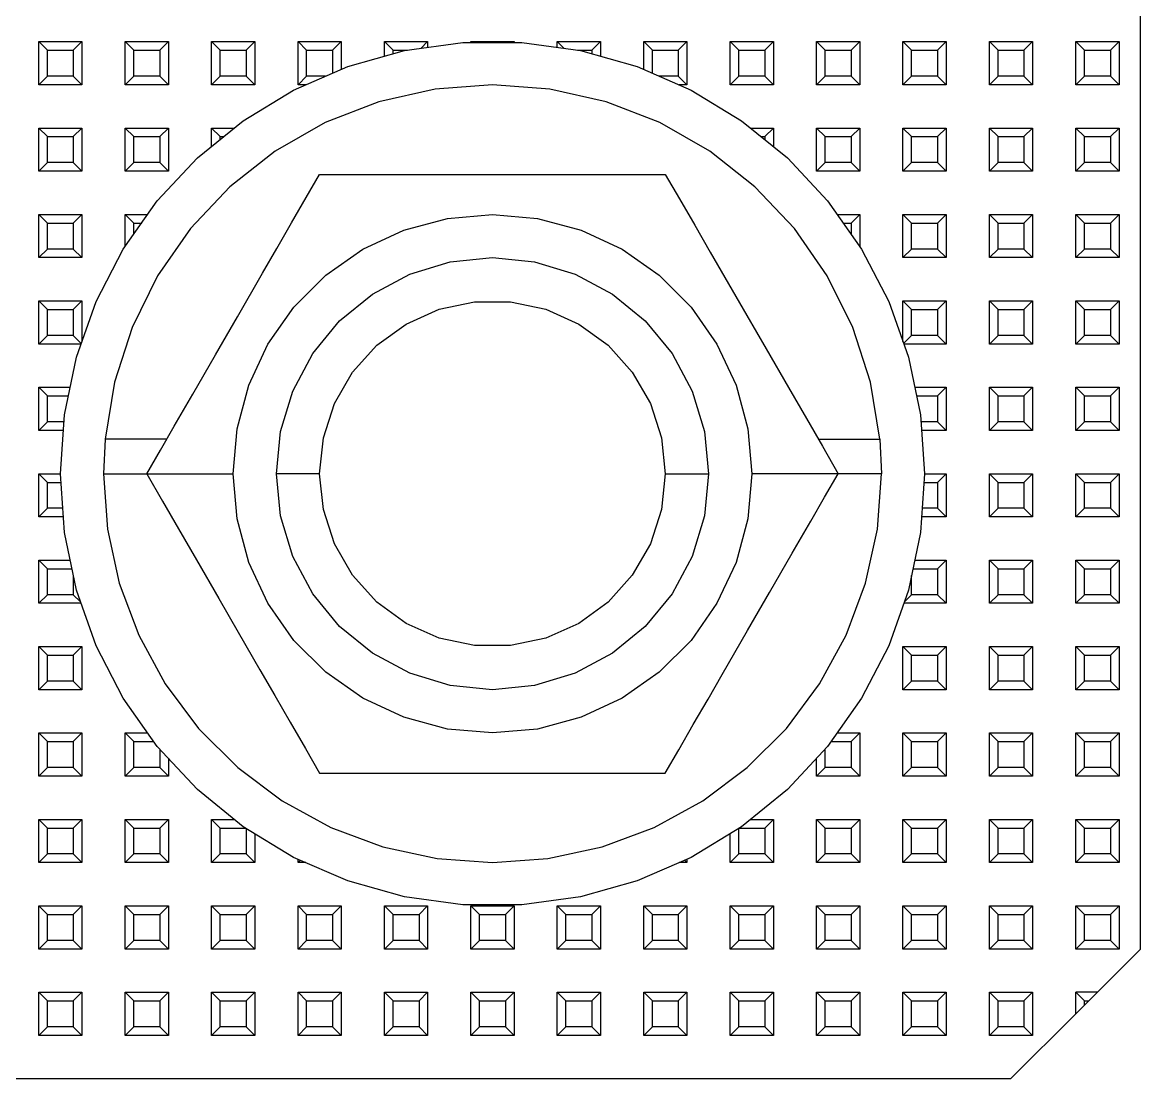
# Model space of a CAD drawing. Header units: millimetres. Extents: x 0 to 156, y 0 to 155.
# Drawn here: x 67.12 to 93, y 0 to 24.45 of the extents above; entities that cross this region are included whole.
import ezdxf

# ---------------------------------------------------------------- set-up
doc = ezdxf.new("R2010")
doc.units = ezdxf.units.MM

# ---------------------------------------------------------------- blocks, each defined once
blk = doc.blocks.new('CHINT_70dbcf6fe7c4519691b3c42ff544d895_FACE_0')
at = {"color": 141, "linetype": 'Continuous', "true_color": 0x40d9ff}
for p, q in [((67.7, 23.8), (67.5, 24)), ((67.5, 23), (67.5, 24)), ((67.5, 24), (68.5, 24)), ((68.3, 23.8), (68.5, 24)), ((68.5, 24), (68.5, 23)), ((69.7, 23.8), (69.5, 24)), ((69.5, 23), (69.5, 24)), ((69.5, 24), (70.5, 24)), ((70.3, 23.8), (70.5, 24)), ((70.5, 24), (70.5, 23)), ((71.7, 23.8), (71.5, 24)), ((71.5, 23), (71.5, 24)), ((71.5, 24), (72.5, 24)), ((72.3, 23.8), (72.5, 24)), ((72.5, 24), (72.5, 23)), ((73.7, 23.8), (73.5, 24)), ((73.5, 23), (73.5, 24)), ((73.5, 24), (74.5, 24)), ((74.3, 23.8), (74.5, 24)), ((74.5, 24), (74.5, 23.357)), ((75.7, 23.8), (75.5, 24)), ((75.5, 23.66), (75.5, 24)), ((75.5, 24), (76.5, 24)), ((76.343, 23.843), (76.5, 24)), ((76.5, 24), (76.5, 23.864)), ((77.523, 23.977), (77.5, 24)), ((77.5, 23.977), (77.5, 24)), ((77.5, 24), (78.5, 24)), ((78.477, 23.977), (78.5, 24)), ((78.5, 24), (78.5, 23.977)), ((79.657, 23.843), (79.5, 24)), ((79.5, 23.864), (79.5, 24)), ((79.5, 24), (80.5, 24)), ((80.3, 23.8), (80.5, 24)), ((80.5, 24), (80.5, 23.66)), ((81.7, 23.8), (81.5, 24)), ((81.5, 23.357), (81.5, 24)), ((81.5, 24), (82.5, 24)), ((82.3, 23.8), (82.5, 24)), ((82.5, 24), (82.5, 23)), ((83.7, 23.8), (83.5, 24)), ((83.5, 23), (83.5, 24)), ((83.5, 24), (84.5, 24)), ((84.3, 23.8), (84.5, 24)), ((84.5, 24), (84.5, 23)), ((85.7, 23.8), (85.5, 24)), ((85.5, 23), (85.5, 24)), ((85.5, 24), (86.5, 24)), ((86.3, 23.8), (86.5, 24)), ((86.5, 24), (86.5, 23)), ((87.7, 23.8), (87.5, 24)), ((87.5, 23), (87.5, 24)), ((87.5, 24), (88.5, 24)), ((88.3, 23.8), (88.5, 24)), ((88.5, 24), (88.5, 23)), ((89.7, 23.8), (89.5, 24)), ((89.5, 23), (89.5, 24)), ((89.5, 24), (90.5, 24)), ((90.3, 23.8), (90.5, 24)), ((90.5, 24), (90.5, 23)), ((91.7, 23.8), (91.5, 24)), ((91.5, 23), (91.5, 24)), ((91.5, 24), (92.5, 24)), ((92.3, 23.8), (92.5, 24)), ((92.5, 24), (92.5, 23)), ((67.7, 23.8), (68.3, 23.8)), ((67.7, 23.2), (67.7, 23.8)), ((68.3, 23.8), (68.3, 23.2)), ((69.7, 23.8), (70.3, 23.8)), ((69.7, 23.2), (69.7, 23.8)), ((70.3, 23.8), (70.3, 23.2)), ((71.7, 23.8), (72.3, 23.8)), ((71.7, 23.2), (71.7, 23.8)), ((72.3, 23.8), (72.3, 23.2)), ((73.7, 23.8), (74.3, 23.8)), ((73.7, 23.2), (73.7, 23.8)), ((74.3, 23.8), (74.3, 23.27)), ((75.7, 23.8), (76.032, 23.8)), ((75.7, 23.716), (75.7, 23.8)), ((79.968, 23.8), (80.3, 23.8)), ((80.3, 23.8), (80.3, 23.716)), ((81.7, 23.8), (82.3, 23.8)), ((81.7, 23.27), (81.7, 23.8)), ((82.3, 23.8), (82.3, 23.2)), ((83.7, 23.8), (84.3, 23.8)), ((83.7, 23.2), (83.7, 23.8)), ((84.3, 23.8), (84.3, 23.2)), ((85.7, 23.8), (86.3, 23.8)), ((85.7, 23.2), (85.7, 23.8)), ((86.3, 23.8), (86.3, 23.2)), ((87.7, 23.8), (88.3, 23.8)), ((87.7, 23.2), (87.7, 23.8)), ((88.3, 23.8), (88.3, 23.2)), ((89.7, 23.8), (90.3, 23.8)), ((89.7, 23.2), (89.7, 23.8)), ((90.3, 23.8), (90.3, 23.2)), ((91.7, 23.8), (92.3, 23.8)), ((91.7, 23.2), (91.7, 23.8)), ((92.3, 23.8), (92.3, 23.2)), ((67.7, 23.2), (67.5, 23)), ((68.3, 23.2), (67.7, 23.2)), ((68.3, 23.2), (68.5, 23)), ((69.7, 23.2), (69.5, 23)), ((70.3, 23.2), (69.7, 23.2)), ((70.3, 23.2), (70.5, 23)), ((71.7, 23.2), (71.5, 23)), ((72.3, 23.2), (71.7, 23.2)), ((72.3, 23.2), (72.5, 23)), ((73.7, 23.2), (73.5, 23)), ((74.139, 23.2), (73.7, 23.2)), ((82.3, 23.2), (81.861, 23.2)), ((82.3, 23.2), (82.5, 23)), ((83.7, 23.2), (83.5, 23)), ((84.3, 23.2), (83.7, 23.2)), ((84.3, 23.2), (84.5, 23)), ((85.7, 23.2), (85.5, 23)), ((86.3, 23.2), (85.7, 23.2)), ((86.3, 23.2), (86.5, 23)), ((87.7, 23.2), (87.5, 23)), ((88.3, 23.2), (87.7, 23.2)), ((88.3, 23.2), (88.5, 23)), ((89.7, 23.2), (89.5, 23)), ((90.3, 23.2), (89.7, 23.2)), ((90.3, 23.2), (90.5, 23)), ((91.7, 23.2), (91.5, 23)), ((92.3, 23.2), (91.7, 23.2)), ((92.3, 23.2), (92.5, 23)), ((68.5, 23), (67.5, 23)), ((70.5, 23), (69.5, 23)), ((72.5, 23), (71.5, 23)), ((73.678, 23), (73.5, 23)), ((82.5, 23), (82.322, 23)), ((84.5, 23), (83.5, 23)), ((86.5, 23), (85.5, 23)), ((88.5, 23), (87.5, 23)), ((90.5, 23), (89.5, 23)), ((92.5, 23), (91.5, 23)), ((67.7, 21.8), (67.5, 22)), ((67.5, 21), (67.5, 22)), ((67.5, 22), (68.5, 22)), ((68.3, 21.8), (68.5, 22)), ((68.5, 22), (68.5, 21)), ((69.7, 21.8), (69.5, 22)), ((69.5, 21), (69.5, 22)), ((69.5, 22), (70.5, 22)), ((70.3, 21.8), (70.5, 22)), ((70.5, 22), (70.5, 21)), ((71.7, 21.8), (71.5, 22)), ((71.5, 21.573), (71.5, 22)), ((71.5, 22), (72.025, 22)), ((83.975, 22), (84.5, 22)), ((84.3, 21.8), (84.5, 22)), ((84.5, 22), (84.5, 21.573)), ((85.7, 21.8), (85.5, 22)), ((85.5, 21), (85.5, 22)), ((85.5, 22), (86.5, 22)), ((86.3, 21.8), (86.5, 22)), ((86.5, 22), (86.5, 21)), ((87.7, 21.8), (87.5, 22)), ((87.5, 21), (87.5, 22)), ((87.5, 22), (88.5, 22)), ((88.3, 21.8), (88.5, 22)), ((88.5, 22), (88.5, 21)), ((89.7, 21.8), (89.5, 22)), ((89.5, 21), (89.5, 22)), ((89.5, 22), (90.5, 22)), ((90.3, 21.8), (90.5, 22)), ((90.5, 22), (90.5, 21)), ((91.7, 21.8), (91.5, 22)), ((91.5, 21), (91.5, 22)), ((91.5, 22), (92.5, 22)), ((92.3, 21.8), (92.5, 22)), ((92.5, 22), (92.5, 21)), ((67.7, 21.8), (68.3, 21.8)), ((67.7, 21.2), (67.7, 21.8)), ((68.3, 21.8), (68.3, 21.2)), ((69.7, 21.8), (70.3, 21.8)), ((69.7, 21.2), (69.7, 21.8)), ((70.3, 21.8), (70.3, 21.2)), ((71.7, 21.8), (71.779, 21.8)), ((71.7, 21.736), (71.7, 21.8)), ((84.221, 21.8), (84.3, 21.8)), ((84.3, 21.8), (84.3, 21.736)), ((85.7, 21.8), (86.3, 21.8)), ((85.7, 21.2), (85.7, 21.8)), ((86.3, 21.8), (86.3, 21.2)), ((87.7, 21.8), (88.3, 21.8)), ((87.7, 21.2), (87.7, 21.8)), ((88.3, 21.8), (88.3, 21.2)), ((89.7, 21.8), (90.3, 21.8)), ((89.7, 21.2), (89.7, 21.8)), ((90.3, 21.8), (90.3, 21.2)), ((91.7, 21.8), (92.3, 21.8)), ((91.7, 21.2), (91.7, 21.8)), ((92.3, 21.8), (92.3, 21.2)), ((67.7, 21.2), (67.5, 21)), ((68.5, 21), (67.5, 21)), ((68.3, 21.2), (67.7, 21.2)), ((68.3, 21.2), (68.5, 21)), ((69.7, 21.2), (69.5, 21)), ((70.5, 21), (69.5, 21)), ((70.3, 21.2), (69.7, 21.2)), ((70.3, 21.2), (70.5, 21)), ((85.7, 21.2), (85.5, 21)), ((86.5, 21), (85.5, 21)), ((86.3, 21.2), (85.7, 21.2)), ((86.3, 21.2), (86.5, 21)), ((87.7, 21.2), (87.5, 21)), ((88.5, 21), (87.5, 21)), ((88.3, 21.2), (87.7, 21.2)), ((88.3, 21.2), (88.5, 21)), ((89.7, 21.2), (89.5, 21)), ((90.5, 21), (89.5, 21)), ((90.3, 21.2), (89.7, 21.2)), ((90.3, 21.2), (90.5, 21)), ((91.7, 21.2), (91.5, 21)), ((92.5, 21), (91.5, 21)), ((92.3, 21.2), (91.7, 21.2)), ((92.3, 21.2), (92.5, 21)), ((67.7, 19.8), (67.5, 20)), ((67.5, 19), (67.5, 20)), ((67.5, 20), (68.5, 20)), ((68.3, 19.8), (68.5, 20)), ((68.5, 20), (68.5, 19)), ((69.7, 19.8), (69.5, 20)), ((69.5, 19.258), (69.5, 20)), ((69.5, 20), (70.023, 20)), ((85.977, 20), (86.5, 20)), ((86.3, 19.8), (86.5, 20)), ((86.5, 20), (86.5, 19.258)), ((87.7, 19.8), (87.5, 20)), ((87.5, 19), (87.5, 20)), ((87.5, 20), (88.5, 20)), ((88.3, 19.8), (88.5, 20)), ((88.5, 20), (88.5, 19)), ((89.7, 19.8), (89.5, 20)), ((89.5, 19), (89.5, 20)), ((89.5, 20), (90.5, 20)), ((90.3, 19.8), (90.5, 20)), ((90.5, 20), (90.5, 19)), ((91.7, 19.8), (91.5, 20)), ((91.5, 19), (91.5, 20)), ((91.5, 20), (92.5, 20)), ((92.3, 19.8), (92.5, 20)), ((92.5, 20), (92.5, 19)), ((67.7, 19.8), (68.3, 19.8)), ((67.7, 19.2), (67.7, 19.8)), ((68.3, 19.8), (68.3, 19.2)), ((69.7, 19.8), (69.882, 19.8)), ((69.7, 19.542), (69.7, 19.8)), ((86.118, 19.8), (86.3, 19.8)), ((86.3, 19.8), (86.3, 19.542)), ((87.7, 19.8), (88.3, 19.8)), ((87.7, 19.2), (87.7, 19.8)), ((88.3, 19.8), (88.3, 19.2)), ((89.7, 19.8), (90.3, 19.8)), ((89.7, 19.2), (89.7, 19.8)), ((90.3, 19.8), (90.3, 19.2)), ((91.7, 19.8), (92.3, 19.8)), ((91.7, 19.2), (91.7, 19.8)), ((92.3, 19.8), (92.3, 19.2)), ((67.7, 19.2), (67.5, 19)), ((68.3, 19.2), (67.7, 19.2)), ((68.3, 19.2), (68.5, 19)), ((87.7, 19.2), (87.5, 19)), ((88.3, 19.2), (87.7, 19.2)), ((88.3, 19.2), (88.5, 19)), ((89.7, 19.2), (89.5, 19)), ((90.3, 19.2), (89.7, 19.2)), ((90.3, 19.2), (90.5, 19)), ((91.7, 19.2), (91.5, 19)), ((92.3, 19.2), (91.7, 19.2)), ((92.3, 19.2), (92.5, 19)), ((68.5, 19), (67.5, 19)), ((88.5, 19), (87.5, 19)), ((90.5, 19), (89.5, 19)), ((92.5, 19), (91.5, 19)), ((67.7, 17.8), (67.5, 18)), ((67.5, 17), (67.5, 18)), ((67.5, 18), (68.5, 18)), ((68.3, 17.8), (68.5, 18)), ((68.5, 18), (68.5, 17.061)), ((87.7, 17.8), (87.5, 18)), ((87.5, 17.061), (87.5, 18)), ((87.5, 18), (88.5, 18)), ((88.3, 17.8), (88.5, 18)), ((88.5, 18), (88.5, 17)), ((89.7, 17.8), (89.5, 18)), ((89.5, 17), (89.5, 18)), ((89.5, 18), (90.5, 18)), ((90.3, 17.8), (90.5, 18)), ((90.5, 18), (90.5, 17)), ((91.7, 17.8), (91.5, 18)), ((91.5, 17), (91.5, 18)), ((91.5, 18), (92.5, 18)), ((92.3, 17.8), (92.5, 18)), ((92.5, 18), (92.5, 17)), ((67.7, 17.8), (68.3, 17.8)), ((67.7, 17.2), (67.7, 17.8)), ((68.3, 17.8), (68.3, 17.2)), ((87.7, 17.8), (88.3, 17.8)), ((87.7, 17.2), (87.7, 17.8)), ((88.3, 17.8), (88.3, 17.2)), ((89.7, 17.8), (90.3, 17.8)), ((89.7, 17.2), (89.7, 17.8)), ((90.3, 17.8), (90.3, 17.2)), ((91.7, 17.8), (92.3, 17.8)), ((91.7, 17.2), (91.7, 17.8)), ((92.3, 17.8), (92.3, 17.2)), ((67.7, 17.2), (67.5, 17)), ((68.3, 17.2), (67.7, 17.2)), ((68.3, 17.2), (68.484, 17.016)), ((87.7, 17.2), (87.516, 17.016)), ((88.3, 17.2), (87.7, 17.2)), ((88.3, 17.2), (88.5, 17)), ((89.7, 17.2), (89.5, 17)), ((90.3, 17.2), (89.7, 17.2)), ((90.3, 17.2), (90.5, 17)), ((91.7, 17.2), (91.5, 17)), ((92.3, 17.2), (91.7, 17.2)), ((92.3, 17.2), (92.5, 17)), ((68.478, 17), (67.5, 17)), ((88.5, 17), (87.522, 17)), ((90.5, 17), (89.5, 17)), ((92.5, 17), (91.5, 17)), ((67.7, 15.8), (67.5, 16)), ((67.5, 15), (67.5, 16)), ((67.5, 16), (68.226, 16)), ((67.7, 15.8), (68.184, 15.8)), ((67.7, 15.2), (67.7, 15.8)), ((87.774, 16), (88.5, 16)), ((87.816, 15.8), (88.3, 15.8)), ((88.3, 15.8), (88.5, 16)), ((88.3, 15.8), (88.3, 15.2)), ((88.5, 16), (88.5, 15)), ((89.7, 15.8), (89.5, 16)), ((89.5, 15), (89.5, 16)), ((89.5, 16), (90.5, 16)), ((89.7, 15.8), (90.3, 15.8)), ((89.7, 15.2), (89.7, 15.8)), ((90.3, 15.8), (90.5, 16)), ((90.3, 15.8), (90.3, 15.2)), ((90.5, 16), (90.5, 15)), ((91.7, 15.8), (91.5, 16)), ((91.5, 15), (91.5, 16)), ((91.5, 16), (92.5, 16)), ((91.7, 15.8), (92.3, 15.8)), ((91.7, 15.2), (91.7, 15.8)), ((92.3, 15.8), (92.5, 16)), ((92.3, 15.8), (92.3, 15.2)), ((92.5, 16), (92.5, 15)), ((67.7, 15.2), (67.5, 15)), ((68.082, 15.2), (67.7, 15.2)), ((88.3, 15.2), (87.918, 15.2)), ((88.3, 15.2), (88.5, 15)), ((89.7, 15.2), (89.5, 15)), ((90.3, 15.2), (89.7, 15.2)), ((90.3, 15.2), (90.5, 15)), ((91.7, 15.2), (91.5, 15)), ((92.3, 15.2), (91.7, 15.2)), ((92.3, 15.2), (92.5, 15)), ((68.068, 15), (67.5, 15)), ((88.5, 15), (87.932, 15)), ((90.5, 15), (89.5, 15)), ((92.5, 15), (91.5, 15)), ((67.7, 13.8), (67.5, 14)), ((67.5, 13), (67.5, 14)), ((67.5, 14), (68, 14)), ((74, 14), (73, 14)), ((82, 14), (83, 14)), ((88, 14), (88.5, 14)), ((88.3, 13.8), (88.5, 14)), ((88.5, 14), (88.5, 13)), ((89.7, 13.8), (89.5, 14)), ((89.5, 13), (89.5, 14)), ((89.5, 14), (90.5, 14)), ((90.3, 13.8), (90.5, 14)), ((90.5, 14), (90.5, 13)), ((91.7, 13.8), (91.5, 14)), ((91.5, 13), (91.5, 14)), ((91.5, 14), (92.5, 14)), ((92.3, 13.8), (92.5, 14)), ((92.5, 14), (92.5, 13)), ((67.7, 13.8), (68.014, 13.8)), ((67.7, 13.2), (67.7, 13.8)), ((87.986, 13.8), (88.3, 13.8)), ((88.3, 13.8), (88.3, 13.2)), ((89.7, 13.8), (90.3, 13.8)), ((89.7, 13.2), (89.7, 13.8)), ((90.3, 13.8), (90.3, 13.2)), ((91.7, 13.8), (92.3, 13.8)), ((91.7, 13.2), (91.7, 13.8)), ((92.3, 13.8), (92.3, 13.2)), ((67.7, 13.2), (67.5, 13)), ((68.055, 13.2), (67.7, 13.2)), ((88.3, 13.2), (87.945, 13.2)), ((88.3, 13.2), (88.5, 13)), ((89.7, 13.2), (89.5, 13)), ((90.3, 13.2), (89.7, 13.2)), ((90.3, 13.2), (90.5, 13)), ((91.7, 13.2), (91.5, 13)), ((92.3, 13.2), (91.7, 13.2)), ((92.3, 13.2), (92.5, 13)), ((68.068, 13), (67.5, 13)), ((88.5, 13), (87.932, 13)), ((90.5, 13), (89.5, 13)), ((92.5, 13), (91.5, 13)), ((67.7, 11.8), (67.5, 12)), ((67.5, 11), (67.5, 12)), ((67.5, 12), (68.226, 12)), ((87.774, 12), (88.5, 12)), ((88.3, 11.8), (88.5, 12)), ((88.5, 12), (88.5, 11)), ((89.7, 11.8), (89.5, 12)), ((89.5, 11), (89.5, 12)), ((89.5, 12), (90.5, 12)), ((90.3, 11.8), (90.5, 12)), ((90.5, 12), (90.5, 11)), ((91.7, 11.8), (91.5, 12)), ((91.5, 11), (91.5, 12)), ((91.5, 12), (92.5, 12)), ((92.3, 11.8), (92.5, 12)), ((92.5, 12), (92.5, 11)), ((67.7, 11.8), (68.267, 11.8)), ((67.7, 11.2), (67.7, 11.8)), ((87.733, 11.8), (88.3, 11.8)), ((88.3, 11.8), (88.3, 11.2)), ((89.7, 11.8), (90.3, 11.8)), ((89.7, 11.2), (89.7, 11.8)), ((90.3, 11.8), (90.3, 11.2)), ((91.7, 11.8), (92.3, 11.8)), ((91.7, 11.2), (91.7, 11.8)), ((92.3, 11.8), (92.3, 11.2)), ((68.3, 11.643), (68.3, 11.2)), ((87.7, 11.2), (87.7, 11.643)), ((67.7, 11.2), (67.5, 11)), ((68.3, 11.2), (67.7, 11.2)), ((68.3, 11.2), (68.466, 11.034)), ((87.7, 11.2), (87.534, 11.034)), ((88.3, 11.2), (87.7, 11.2)), ((88.3, 11.2), (88.5, 11)), ((89.7, 11.2), (89.5, 11)), ((90.3, 11.2), (89.7, 11.2)), ((90.3, 11.2), (90.5, 11)), ((91.7, 11.2), (91.5, 11)), ((92.3, 11.2), (91.7, 11.2)), ((92.3, 11.2), (92.5, 11)), ((68.478, 11), (67.5, 11)), ((88.5, 11), (87.522, 11)), ((90.5, 11), (89.5, 11)), ((92.5, 11), (91.5, 11)), ((67.7, 9.8), (67.5, 10)), ((67.5, 9), (67.5, 10)), ((67.5, 10), (68.5, 10)), ((68.3, 9.8), (68.5, 10)), ((68.5, 10), (68.5, 9)), ((87.7, 9.8), (87.5, 10)), ((87.5, 9), (87.5, 10)), ((87.5, 10), (88.5, 10)), ((88.3, 9.8), (88.5, 10)), ((88.5, 10), (88.5, 9)), ((89.7, 9.8), (89.5, 10)), ((89.5, 9), (89.5, 10)), ((89.5, 10), (90.5, 10)), ((90.3, 9.8), (90.5, 10)), ((90.5, 10), (90.5, 9)), ((91.7, 9.8), (91.5, 10)), ((91.5, 9), (91.5, 10)), ((91.5, 10), (92.5, 10)), ((92.3, 9.8), (92.5, 10)), ((92.5, 10), (92.5, 9)), ((67.7, 9.8), (68.3, 9.8)), ((67.7, 9.2), (67.7, 9.8)), ((68.3, 9.8), (68.3, 9.2)), ((87.7, 9.8), (88.3, 9.8)), ((87.7, 9.2), (87.7, 9.8)), ((88.3, 9.8), (88.3, 9.2)), ((89.7, 9.8), (90.3, 9.8)), ((89.7, 9.2), (89.7, 9.8)), ((90.3, 9.8), (90.3, 9.2)), ((91.7, 9.8), (92.3, 9.8)), ((91.7, 9.2), (91.7, 9.8)), ((92.3, 9.8), (92.3, 9.2)), ((67.7, 9.2), (67.5, 9)), ((68.3, 9.2), (67.7, 9.2)), ((68.3, 9.2), (68.5, 9)), ((87.7, 9.2), (87.5, 9)), ((88.3, 9.2), (87.7, 9.2)), ((88.3, 9.2), (88.5, 9)), ((89.7, 9.2), (89.5, 9)), ((90.3, 9.2), (89.7, 9.2)), ((90.3, 9.2), (90.5, 9)), ((91.7, 9.2), (91.5, 9)), ((92.3, 9.2), (91.7, 9.2)), ((92.3, 9.2), (92.5, 9)), ((68.5, 9), (67.5, 9)), ((88.5, 9), (87.5, 9)), ((90.5, 9), (89.5, 9)), ((92.5, 9), (91.5, 9)), ((67.7, 7.8), (67.5, 8)), ((67.5, 7), (67.5, 8)), ((67.5, 8), (68.5, 8)), ((67.7, 7.8), (68.3, 7.8)), ((67.7, 7.2), (67.7, 7.8)), ((68.3, 7.8), (68.5, 8)), ((68.3, 7.8), (68.3, 7.2)), ((68.5, 8), (68.5, 7)), ((69.7, 7.8), (69.5, 8)), ((69.5, 7), (69.5, 8)), ((69.5, 8), (70.023, 8)), ((69.7, 7.8), (70.165, 7.8)), ((69.7, 7.2), (69.7, 7.8)), ((85.835, 7.8), (86.3, 7.8)), ((85.977, 8), (86.5, 8)), ((86.3, 7.8), (86.5, 8)), ((86.3, 7.8), (86.3, 7.2)), ((86.5, 8), (86.5, 7)), ((87.7, 7.8), (87.5, 8)), ((87.5, 7), (87.5, 8)), ((87.5, 8), (88.5, 8)), ((87.7, 7.8), (88.3, 7.8)), ((87.7, 7.2), (87.7, 7.8)), ((88.3, 7.8), (88.5, 8)), ((88.3, 7.8), (88.3, 7.2)), ((88.5, 8), (88.5, 7)), ((89.7, 7.8), (89.5, 8)), ((89.5, 7), (89.5, 8)), ((89.5, 8), (90.5, 8)), ((89.7, 7.8), (90.3, 7.8)), ((89.7, 7.2), (89.7, 7.8)), ((90.3, 7.8), (90.5, 8)), ((90.3, 7.8), (90.3, 7.2)), ((90.5, 8), (90.5, 7)), ((91.7, 7.8), (91.5, 8)), ((91.5, 7), (91.5, 8)), ((91.5, 8), (92.5, 8)), ((91.7, 7.8), (92.3, 7.8)), ((91.7, 7.2), (91.7, 7.8)), ((92.3, 7.8), (92.5, 8)), ((92.3, 7.8), (92.3, 7.2)), ((92.5, 8), (92.5, 7)), ((70.3, 7.628), (70.3, 7.2)), ((85.7, 7.2), (85.7, 7.628)), ((70.5, 7.414), (70.5, 7)), ((85.5, 7), (85.5, 7.414)), ((67.7, 7.2), (67.5, 7)), ((68.5, 7), (67.5, 7)), ((68.3, 7.2), (67.7, 7.2)), ((68.3, 7.2), (68.5, 7)), ((69.7, 7.2), (69.5, 7)), ((70.5, 7), (69.5, 7)), ((70.3, 7.2), (69.7, 7.2)), ((70.3, 7.2), (70.5, 7)), ((85.7, 7.2), (85.5, 7)), ((86.5, 7), (85.5, 7)), ((86.3, 7.2), (85.7, 7.2)), ((86.3, 7.2), (86.5, 7)), ((87.7, 7.2), (87.5, 7)), ((88.5, 7), (87.5, 7)), ((88.3, 7.2), (87.7, 7.2)), ((88.3, 7.2), (88.5, 7)), ((89.7, 7.2), (89.5, 7)), ((90.5, 7), (89.5, 7)), ((90.3, 7.2), (89.7, 7.2)), ((90.3, 7.2), (90.5, 7)), ((91.7, 7.2), (91.5, 7)), ((92.5, 7), (91.5, 7)), ((92.3, 7.2), (91.7, 7.2)), ((92.3, 7.2), (92.5, 7)), ((67.7, 5.8), (67.5, 6)), ((67.5, 5), (67.5, 6)), ((67.5, 6), (68.5, 6)), ((68.3, 5.8), (68.5, 6)), ((68.5, 6), (68.5, 5)), ((69.7, 5.8), (69.5, 6)), ((69.5, 5), (69.5, 6)), ((69.5, 6), (70.5, 6)), ((70.3, 5.8), (70.5, 6)), ((70.5, 6), (70.5, 5)), ((71.7, 5.8), (71.5, 6)), ((71.5, 5), (71.5, 6)), ((71.5, 6), (72.025, 6)), ((83.975, 6), (84.5, 6)), ((84.3, 5.8), (84.5, 6)), ((84.5, 6), (84.5, 5)), ((85.7, 5.8), (85.5, 6)), ((85.5, 5), (85.5, 6)), ((85.5, 6), (86.5, 6)), ((86.3, 5.8), (86.5, 6)), ((86.5, 6), (86.5, 5)), ((87.7, 5.8), (87.5, 6)), ((87.5, 5), (87.5, 6)), ((87.5, 6), (88.5, 6)), ((88.3, 5.8), (88.5, 6)), ((88.5, 6), (88.5, 5)), ((89.7, 5.8), (89.5, 6)), ((89.5, 5), (89.5, 6)), ((89.5, 6), (90.5, 6)), ((90.3, 5.8), (90.5, 6)), ((90.5, 6), (90.5, 5)), ((91.7, 5.8), (91.5, 6)), ((91.5, 5), (91.5, 6)), ((91.5, 6), (92.5, 6)), ((92.3, 5.8), (92.5, 6)), ((92.5, 6), (92.5, 5)), ((67.7, 5.8), (68.3, 5.8)), ((67.7, 5.2), (67.7, 5.8)), ((68.3, 5.8), (68.3, 5.2)), ((69.7, 5.8), (70.3, 5.8)), ((69.7, 5.2), (69.7, 5.8)), ((70.3, 5.8), (70.3, 5.2)), ((71.7, 5.8), (72.283, 5.8)), ((71.7, 5.2), (71.7, 5.8)), ((72.3, 5.79), (72.3, 5.2)), ((83.7, 5.2), (83.7, 5.79)), ((83.717, 5.8), (84.3, 5.8)), ((84.3, 5.8), (84.3, 5.2)), ((85.7, 5.8), (86.3, 5.8)), ((85.7, 5.2), (85.7, 5.8)), ((86.3, 5.8), (86.3, 5.2)), ((87.7, 5.8), (88.3, 5.8)), ((87.7, 5.2), (87.7, 5.8)), ((88.3, 5.8), (88.3, 5.2)), ((89.7, 5.8), (90.3, 5.8)), ((89.7, 5.2), (89.7, 5.8)), ((90.3, 5.8), (90.3, 5.2)), ((91.7, 5.8), (92.3, 5.8)), ((91.7, 5.2), (91.7, 5.8)), ((92.3, 5.8), (92.3, 5.2)), ((72.5, 5.668), (72.5, 5)), ((83.5, 5), (83.5, 5.668)), ((67.7, 5.2), (67.5, 5)), ((68.3, 5.2), (67.7, 5.2)), ((68.3, 5.2), (68.5, 5)), ((69.7, 5.2), (69.5, 5)), ((70.3, 5.2), (69.7, 5.2)), ((70.3, 5.2), (70.5, 5)), ((71.7, 5.2), (71.5, 5)), ((72.3, 5.2), (71.7, 5.2)), ((72.3, 5.2), (72.5, 5)), ((83.7, 5.2), (83.5, 5)), ((84.3, 5.2), (83.7, 5.2)), ((84.3, 5.2), (84.5, 5)), ((85.7, 5.2), (85.5, 5)), ((86.3, 5.2), (85.7, 5.2)), ((86.3, 5.2), (86.5, 5)), ((87.7, 5.2), (87.5, 5)), ((88.3, 5.2), (87.7, 5.2)), ((88.3, 5.2), (88.5, 5)), ((89.7, 5.2), (89.5, 5)), ((90.3, 5.2), (89.7, 5.2)), ((90.3, 5.2), (90.5, 5)), ((91.7, 5.2), (91.5, 5)), ((92.3, 5.2), (91.7, 5.2)), ((92.3, 5.2), (92.5, 5)), ((68.5, 5), (67.5, 5)), ((70.5, 5), (69.5, 5)), ((72.5, 5), (71.5, 5)), ((73.5, 5), (73.5, 5.077)), ((73.554, 5.054), (73.5, 5)), ((73.678, 5), (73.5, 5)), ((82.5, 5), (82.322, 5)), ((82.446, 5.054), (82.5, 5)), ((82.5, 5.077), (82.5, 5)), ((84.5, 5), (83.5, 5)), ((86.5, 5), (85.5, 5)), ((88.5, 5), (87.5, 5)), ((90.5, 5), (89.5, 5)), ((92.5, 5), (91.5, 5)), ((67.7, 3.8), (67.5, 4)), ((67.5, 3), (67.5, 4)), ((67.5, 4), (68.5, 4)), ((68.3, 3.8), (68.5, 4)), ((68.5, 4), (68.5, 3)), ((69.7, 3.8), (69.5, 4)), ((69.5, 3), (69.5, 4)), ((69.5, 4), (70.5, 4)), ((70.3, 3.8), (70.5, 4)), ((70.5, 4), (70.5, 3)), ((71.7, 3.8), (71.5, 4)), ((71.5, 3), (71.5, 4)), ((71.5, 4), (72.5, 4)), ((72.3, 3.8), (72.5, 4)), ((72.5, 4), (72.5, 3)), ((73.7, 3.8), (73.5, 4)), ((73.5, 3), (73.5, 4)), ((73.5, 4), (74.5, 4)), ((74.3, 3.8), (74.5, 4)), ((74.5, 4), (74.5, 3)), ((75.7, 3.8), (75.5, 4)), ((75.5, 3), (75.5, 4)), ((75.5, 4), (76.5, 4)), ((76.3, 3.8), (76.5, 4)), ((76.5, 4), (76.5, 3)), ((77.7, 3.8), (77.5, 4)), ((77.5, 3), (77.5, 4)), ((77.5, 4), (78.5, 4)), ((78.3, 3.8), (78.5, 4)), ((78.5, 4), (78.5, 3)), ((79.7, 3.8), (79.5, 4)), ((79.5, 3), (79.5, 4)), ((79.5, 4), (80.5, 4)), ((80.3, 3.8), (80.5, 4)), ((80.5, 4), (80.5, 3)), ((81.7, 3.8), (81.5, 4)), ((81.5, 3), (81.5, 4)), ((81.5, 4), (82.5, 4)), ((82.3, 3.8), (82.5, 4)), ((82.5, 4), (82.5, 3)), ((83.7, 3.8), (83.5, 4)), ((83.5, 3), (83.5, 4)), ((83.5, 4), (84.5, 4)), ((84.3, 3.8), (84.5, 4)), ((84.5, 4), (84.5, 3)), ((85.7, 3.8), (85.5, 4)), ((85.5, 3), (85.5, 4)), ((85.5, 4), (86.5, 4)), ((86.3, 3.8), (86.5, 4)), ((86.5, 4), (86.5, 3)), ((87.7, 3.8), (87.5, 4)), ((87.5, 3), (87.5, 4)), ((87.5, 4), (88.5, 4)), ((88.3, 3.8), (88.5, 4)), ((88.5, 4), (88.5, 3)), ((89.7, 3.8), (89.5, 4)), ((89.5, 3), (89.5, 4)), ((89.5, 4), (90.5, 4)), ((90.3, 3.8), (90.5, 4)), ((90.5, 4), (90.5, 3)), ((91.7, 3.8), (91.5, 4)), ((91.5, 3), (91.5, 4)), ((91.5, 4), (92.5, 4)), ((92.3, 3.8), (92.5, 4)), ((92.5, 4), (92.5, 3)), ((67.7, 3.8), (68.3, 3.8)), ((67.7, 3.2), (67.7, 3.8)), ((68.3, 3.8), (68.3, 3.2)), ((69.7, 3.8), (70.3, 3.8)), ((69.7, 3.2), (69.7, 3.8)), ((70.3, 3.8), (70.3, 3.2)), ((71.7, 3.8), (72.3, 3.8)), ((71.7, 3.2), (71.7, 3.8)), ((72.3, 3.8), (72.3, 3.2)), ((73.7, 3.8), (74.3, 3.8)), ((73.7, 3.2), (73.7, 3.8)), ((74.3, 3.8), (74.3, 3.2)), ((75.7, 3.8), (76.3, 3.8)), ((75.7, 3.2), (75.7, 3.8)), ((76.3, 3.8), (76.3, 3.2)), ((77.7, 3.8), (78.3, 3.8)), ((77.7, 3.2), (77.7, 3.8)), ((78.3, 3.8), (78.3, 3.2)), ((79.7, 3.8), (80.3, 3.8)), ((79.7, 3.2), (79.7, 3.8)), ((80.3, 3.8), (80.3, 3.2)), ((81.7, 3.8), (82.3, 3.8)), ((81.7, 3.2), (81.7, 3.8)), ((82.3, 3.8), (82.3, 3.2)), ((83.7, 3.8), (84.3, 3.8)), ((83.7, 3.2), (83.7, 3.8)), ((84.3, 3.8), (84.3, 3.2)), ((85.7, 3.8), (86.3, 3.8)), ((85.7, 3.2), (85.7, 3.8)), ((86.3, 3.8), (86.3, 3.2)), ((87.7, 3.8), (88.3, 3.8)), ((87.7, 3.2), (87.7, 3.8)), ((88.3, 3.8), (88.3, 3.2)), ((89.7, 3.8), (90.3, 3.8)), ((89.7, 3.2), (89.7, 3.8)), ((90.3, 3.8), (90.3, 3.2)), ((91.7, 3.8), (92.3, 3.8)), ((91.7, 3.2), (91.7, 3.8)), ((92.3, 3.8), (92.3, 3.2)), ((67.7, 3.2), (67.5, 3)), ((68.3, 3.2), (67.7, 3.2)), ((68.3, 3.2), (68.5, 3)), ((69.7, 3.2), (69.5, 3)), ((70.3, 3.2), (69.7, 3.2)), ((70.3, 3.2), (70.5, 3)), ((71.7, 3.2), (71.5, 3)), ((72.3, 3.2), (71.7, 3.2)), ((72.3, 3.2), (72.5, 3)), ((73.7, 3.2), (73.5, 3)), ((74.3, 3.2), (73.7, 3.2)), ((74.3, 3.2), (74.5, 3)), ((75.7, 3.2), (75.5, 3)), ((76.3, 3.2), (75.7, 3.2)), ((76.3, 3.2), (76.5, 3)), ((77.7, 3.2), (77.5, 3)), ((78.3, 3.2), (77.7, 3.2)), ((78.3, 3.2), (78.5, 3)), ((79.7, 3.2), (79.5, 3)), ((80.3, 3.2), (79.7, 3.2)), ((80.3, 3.2), (80.5, 3)), ((81.7, 3.2), (81.5, 3)), ((82.3, 3.2), (81.7, 3.2)), ((82.3, 3.2), (82.5, 3)), ((83.7, 3.2), (83.5, 3)), ((84.3, 3.2), (83.7, 3.2)), ((84.3, 3.2), (84.5, 3)), ((85.7, 3.2), (85.5, 3)), ((86.3, 3.2), (85.7, 3.2)), ((86.3, 3.2), (86.5, 3)), ((87.7, 3.2), (87.5, 3)), ((88.3, 3.2), (87.7, 3.2)), ((88.3, 3.2), (88.5, 3)), ((89.7, 3.2), (89.5, 3)), ((90.3, 3.2), (89.7, 3.2)), ((90.3, 3.2), (90.5, 3)), ((91.7, 3.2), (91.5, 3)), ((92.3, 3.2), (91.7, 3.2)), ((92.3, 3.2), (92.5, 3)), ((68.5, 3), (67.5, 3)), ((70.5, 3), (69.5, 3)), ((72.5, 3), (71.5, 3)), ((74.5, 3), (73.5, 3)), ((76.5, 3), (75.5, 3)), ((78.5, 3), (77.5, 3)), ((80.5, 3), (79.5, 3)), ((82.5, 3), (81.5, 3)), ((84.5, 3), (83.5, 3)), ((86.5, 3), (85.5, 3)), ((88.5, 3), (87.5, 3)), ((90.5, 3), (89.5, 3)), ((92.5, 3), (91.5, 3)), ((67.7, 1.8), (67.5, 2)), ((67.5, 1), (67.5, 2)), ((67.5, 2), (68.5, 2)), ((68.3, 1.8), (68.5, 2)), ((68.5, 2), (68.5, 1)), ((69.7, 1.8), (69.5, 2)), ((69.5, 1), (69.5, 2)), ((69.5, 2), (70.5, 2)), ((70.3, 1.8), (70.5, 2)), ((70.5, 2), (70.5, 1)), ((71.7, 1.8), (71.5, 2)), ((71.5, 1), (71.5, 2)), ((71.5, 2), (72.5, 2)), ((72.3, 1.8), (72.5, 2)), ((72.5, 2), (72.5, 1)), ((73.7, 1.8), (73.5, 2)), ((73.5, 1), (73.5, 2)), ((73.5, 2), (74.5, 2)), ((74.3, 1.8), (74.5, 2)), ((74.5, 2), (74.5, 1)), ((75.7, 1.8), (75.5, 2)), ((75.5, 1), (75.5, 2)), ((75.5, 2), (76.5, 2)), ((76.3, 1.8), (76.5, 2)), ((76.5, 2), (76.5, 1)), ((77.7, 1.8), (77.5, 2)), ((77.5, 1), (77.5, 2)), ((77.5, 2), (78.5, 2)), ((78.3, 1.8), (78.5, 2)), ((78.5, 2), (78.5, 1)), ((79.7, 1.8), (79.5, 2)), ((79.5, 1), (79.5, 2)), ((79.5, 2), (80.5, 2)), ((80.3, 1.8), (80.5, 2)), ((80.5, 2), (80.5, 1)), ((81.7, 1.8), (81.5, 2)), ((81.5, 1), (81.5, 2)), ((81.5, 2), (82.5, 2)), ((82.3, 1.8), (82.5, 2)), ((82.5, 2), (82.5, 1)), ((83.7, 1.8), (83.5, 2)), ((83.5, 1), (83.5, 2)), ((83.5, 2), (84.5, 2)), ((84.3, 1.8), (84.5, 2)), ((84.5, 2), (84.5, 1)), ((85.7, 1.8), (85.5, 2)), ((85.5, 1), (85.5, 2)), ((85.5, 2), (86.5, 2)), ((86.3, 1.8), (86.5, 2)), ((86.5, 2), (86.5, 1)), ((87.7, 1.8), (87.5, 2)), ((87.5, 1), (87.5, 2)), ((87.5, 2), (88.5, 2)), ((88.3, 1.8), (88.5, 2)), ((88.5, 2), (88.5, 1)), ((89.7, 1.8), (89.5, 2)), ((89.5, 1), (89.5, 2)), ((89.5, 2), (90.5, 2)), ((90.3, 1.8), (90.5, 2)), ((90.5, 2), (90.5, 1)), ((91.7, 1.8), (91.5, 2)), ((67.7, 1.8), (68.3, 1.8)), ((67.7, 1.2), (67.7, 1.8)), ((68.3, 1.8), (68.3, 1.2)), ((69.7, 1.8), (70.3, 1.8)), ((69.7, 1.2), (69.7, 1.8)), ((70.3, 1.8), (70.3, 1.2)), ((71.7, 1.8), (72.3, 1.8)), ((71.7, 1.2), (71.7, 1.8)), ((72.3, 1.8), (72.3, 1.2)), ((73.7, 1.8), (74.3, 1.8)), ((73.7, 1.2), (73.7, 1.8)), ((74.3, 1.8), (74.3, 1.2)), ((75.7, 1.8), (76.3, 1.8)), ((75.7, 1.2), (75.7, 1.8)), ((76.3, 1.8), (76.3, 1.2)), ((77.7, 1.8), (78.3, 1.8)), ((77.7, 1.2), (77.7, 1.8)), ((78.3, 1.8), (78.3, 1.2)), ((79.7, 1.8), (80.3, 1.8)), ((79.7, 1.2), (79.7, 1.8)), ((80.3, 1.8), (80.3, 1.2)), ((81.7, 1.8), (82.3, 1.8)), ((81.7, 1.2), (81.7, 1.8)), ((82.3, 1.8), (82.3, 1.2)), ((83.7, 1.8), (84.3, 1.8)), ((83.7, 1.2), (83.7, 1.8)), ((84.3, 1.8), (84.3, 1.2)), ((85.7, 1.8), (86.3, 1.8)), ((85.7, 1.2), (85.7, 1.8)), ((86.3, 1.8), (86.3, 1.2)), ((87.7, 1.8), (88.3, 1.8)), ((87.7, 1.2), (87.7, 1.8)), ((88.3, 1.8), (88.3, 1.2)), ((89.7, 1.8), (90.3, 1.8)), ((89.7, 1.2), (89.7, 1.8)), ((90.3, 1.8), (90.3, 1.2)), ((91.7, 1.8), (91.8, 1.8)), ((91.7, 1.7), (91.7, 1.8)), ((91.7, 1.7), (91.8, 1.8)), ((67.7, 1.2), (67.5, 1)), ((68.3, 1.2), (67.7, 1.2)), ((68.3, 1.2), (68.5, 1)), ((69.7, 1.2), (69.5, 1)), ((70.3, 1.2), (69.7, 1.2)), ((70.3, 1.2), (70.5, 1)), ((71.7, 1.2), (71.5, 1)), ((72.3, 1.2), (71.7, 1.2)), ((72.3, 1.2), (72.5, 1)), ((73.7, 1.2), (73.5, 1)), ((74.3, 1.2), (73.7, 1.2)), ((74.3, 1.2), (74.5, 1)), ((75.7, 1.2), (75.5, 1)), ((76.3, 1.2), (75.7, 1.2)), ((76.3, 1.2), (76.5, 1)), ((77.7, 1.2), (77.5, 1)), ((78.3, 1.2), (77.7, 1.2)), ((78.3, 1.2), (78.5, 1)), ((79.7, 1.2), (79.5, 1)), ((80.3, 1.2), (79.7, 1.2)), ((80.3, 1.2), (80.5, 1)), ((81.7, 1.2), (81.5, 1)), ((82.3, 1.2), (81.7, 1.2)), ((82.3, 1.2), (82.5, 1)), ((83.7, 1.2), (83.5, 1)), ((84.3, 1.2), (83.7, 1.2)), ((84.3, 1.2), (84.5, 1)), ((85.7, 1.2), (85.5, 1)), ((86.3, 1.2), (85.7, 1.2)), ((86.3, 1.2), (86.5, 1)), ((87.7, 1.2), (87.5, 1)), ((88.3, 1.2), (87.7, 1.2)), ((88.3, 1.2), (88.5, 1)), ((89.7, 1.2), (89.5, 1)), ((90.3, 1.2), (89.7, 1.2)), ((90.3, 1.2), (90.5, 1)), ((68.5, 1), (67.5, 1)), ((70.5, 1), (69.5, 1)), ((72.5, 1), (71.5, 1)), ((74.5, 1), (73.5, 1)), ((76.5, 1), (75.5, 1)), ((78.5, 1), (77.5, 1)), ((80.5, 1), (79.5, 1)), ((82.5, 1), (81.5, 1)), ((84.5, 1), (83.5, 1)), ((86.5, 1), (85.5, 1)), ((88.5, 1), (87.5, 1)), ((90.5, 1), (89.5, 1))]:
    blk.add_line(p, q, dxfattribs=at)
for points in [[(92, 2), (93, 3), (93, 32.5)], [(68, 14), (68.093, 15.362), (68.371, 16.698), (68.828, 17.984), (69.456, 19.196), (70.243, 20.311), (71.174, 21.308), (72.233, 22.17), (73.399, 22.879), (74.651, 23.423), (75.965, 23.791), (77.318, 23.977), (78.682, 23.977), (80.035, 23.791), (81.349, 23.423), (82.601, 22.879), (83.767, 22.17), (84.826, 21.308), (85.757, 20.311), (86.544, 19.196), (87.172, 17.984), (87.629, 16.698), (87.907, 15.362), (88, 14)], [(86.964, 14.8), (86.748, 16.115), (86.34, 17.383), (85.749, 18.577), (84.988, 19.671), (84.075, 20.641), (83.028, 21.465), (81.87, 22.125), (80.628, 22.608), (79.329, 22.901), (78, 23), (76.671, 22.901), (75.372, 22.608), (74.13, 22.125), (72.972, 21.465), (71.925, 20.641), (71.012, 19.671), (70.251, 18.577), (69.66, 17.383), (69.252, 16.115), (69.036, 14.8)], [(70, 14), (70.315, 14.545), (70.634, 15.099), (71.063, 15.842), (71.587, 16.748), (72.096, 17.63), (72.681, 18.644), (73.011, 19.215), (73.353, 19.807), (73.69, 20.391), (74, 20.928), (74.652, 20.928), (75.354, 20.928), (76.051, 20.928), (76.733, 20.928), (77.806, 20.928), (78.876, 20.928), (79.644, 20.928), (80.423, 20.928), (81.241, 20.928), (82, 20.928), (82.326, 20.363), (82.681, 19.748), (83.038, 19.13), (83.38, 18.538), (83.884, 17.664), (84.332, 16.89), (84.851, 15.991), (85.264, 15.274), (85.634, 14.634), (86, 14)], [(72, 14), (72.091, 15.042), (72.362, 16.052), (72.804, 17), (73.404, 17.857), (74.143, 18.596), (75, 19.196), (75.948, 19.638), (76.958, 19.909), (78, 20), (79.042, 19.909), (80.052, 19.638), (81, 19.196), (81.857, 18.596), (82.596, 17.857), (83.196, 17), (83.638, 16.052), (83.909, 15.042), (84, 14)], [(73, 14), (73.096, 14.975), (73.381, 15.913), (73.843, 16.778), (74.464, 17.536), (75.222, 18.157), (76.087, 18.619), (77.025, 18.904), (78, 19), (78.975, 18.904), (79.913, 18.619), (80.778, 18.157), (81.536, 17.536), (82.157, 16.778), (82.619, 15.913), (82.904, 14.975), (83, 14)], [(74, 14), (74.087, 14.832), (74.346, 15.627), (74.764, 16.351), (75.323, 16.973), (76, 17.464), (76.764, 17.804), (77.582, 17.978), (78.418, 17.978), (79.236, 17.804), (80, 17.464), (80.677, 16.973), (81.236, 16.351), (81.654, 15.627), (81.913, 14.832), (82, 14)], [(70.462, 14.8), (69.036, 14.8), (69, 14), (71.309, 14), (72, 14)], [(85.538, 14.8), (86.964, 14.8), (87, 14), (84.691, 14), (84, 14)], [(88, 14), (87.907, 12.638), (87.629, 11.302), (87.172, 10.016), (86.544, 8.804), (85.757, 7.689), (84.826, 6.692), (83.767, 5.83), (82.601, 5.121), (81.349, 4.577), (80.035, 4.209), (78.682, 4.023), (77.318, 4.023), (75.965, 4.209), (74.651, 4.577), (73.399, 5.121), (72.233, 5.83), (71.174, 6.692), (70.243, 7.689), (69.456, 8.804), (68.828, 10.016), (68.371, 11.302), (68.093, 12.638), (68, 14)], [(69, 14), (69.092, 12.719), (69.365, 11.464), (69.813, 10.261), (70.429, 9.134), (71.198, 8.106), (72.106, 7.198), (73.134, 6.429), (74.261, 5.813), (75.464, 5.365), (76.719, 5.092), (78, 5), (79.281, 5.092), (80.536, 5.365), (81.739, 5.813), (82.866, 6.429), (83.894, 7.198), (84.802, 8.106), (85.571, 9.134), (86.187, 10.261), (86.635, 11.464), (86.908, 12.719), (87, 14)], [(70, 14), (70.366, 13.366), (70.736, 12.726), (71.149, 12.009), (71.668, 11.11), (72.116, 10.336), (72.62, 9.462), (72.962, 8.87), (73.319, 8.252), (73.674, 7.637), (74, 7.072), (74.759, 7.072), (75.577, 7.072), (76.356, 7.072), (77.124, 7.072), (78.194, 7.072), (79.267, 7.072), (79.949, 7.072), (80.646, 7.072), (81.348, 7.072), (82, 7.072), (82.31, 7.609), (82.647, 8.193), (82.989, 8.785), (83.319, 9.356), (83.904, 10.37), (84.413, 11.252), (84.937, 12.158), (85.366, 12.901), (85.685, 13.455), (86, 14)], [(70, 14), (70.636, 14), (71.309, 14)], [(84, 14), (83.909, 12.958), (83.638, 11.948), (83.196, 11), (82.596, 10.143), (81.857, 9.404), (81, 8.804), (80.052, 8.362), (79.042, 8.091), (78, 8), (76.958, 8.091), (75.948, 8.362), (75, 8.804), (74.143, 9.404), (73.404, 10.143), (72.804, 11), (72.362, 11.948), (72.091, 12.958), (72, 14)], [(83, 14), (82.904, 13.025), (82.619, 12.087), (82.157, 11.222), (81.536, 10.464), (80.778, 9.843), (79.913, 9.381), (78.975, 9.096), (78, 9), (77.025, 9.096), (76.087, 9.381), (75.222, 9.843), (74.464, 10.464), (73.843, 11.222), (73.381, 12.087), (73.096, 13.025), (73, 14)], [(82, 14), (81.913, 13.168), (81.654, 12.373), (81.236, 11.649), (80.677, 11.027), (80, 10.536), (79.236, 10.196), (78.418, 10.022), (77.582, 10.022), (76.764, 10.196), (76, 10.536), (75.323, 11.027), (74.764, 11.649), (74.346, 12.373), (74.087, 13.168), (74, 14)], [(86, 14), (85.364, 14), (84.691, 14)], [(91.8, 1.8), (92, 2), (91.5, 2)], [(91.7, 1.7), (91.5, 1.5), (91.5, 2)], [(64.5, 1.5), (66, 0), (90, 0), (91.5, 1.5)]]:
    blk.add_lwpolyline(points, dxfattribs=at)
blk = doc.blocks.new('CHINT_70dbcf6fe7c4519691b3c42ff544d895')
at = {"color": 141, "true_color": 0x40d9ff}
blk.add_blockref('CHINT_70dbcf6fe7c4519691b3c42ff544d895_FACE_0', (0, 0), dxfattribs=at)

msp = doc.modelspace()

# ---------------------------------------------------------------- block references
at = {"color": 141, "true_color": 0x40d9ff}
msp.add_blockref('CHINT_70dbcf6fe7c4519691b3c42ff544d895', (0, 0), dxfattribs=at)

doc.saveas('drawing.dxf')
